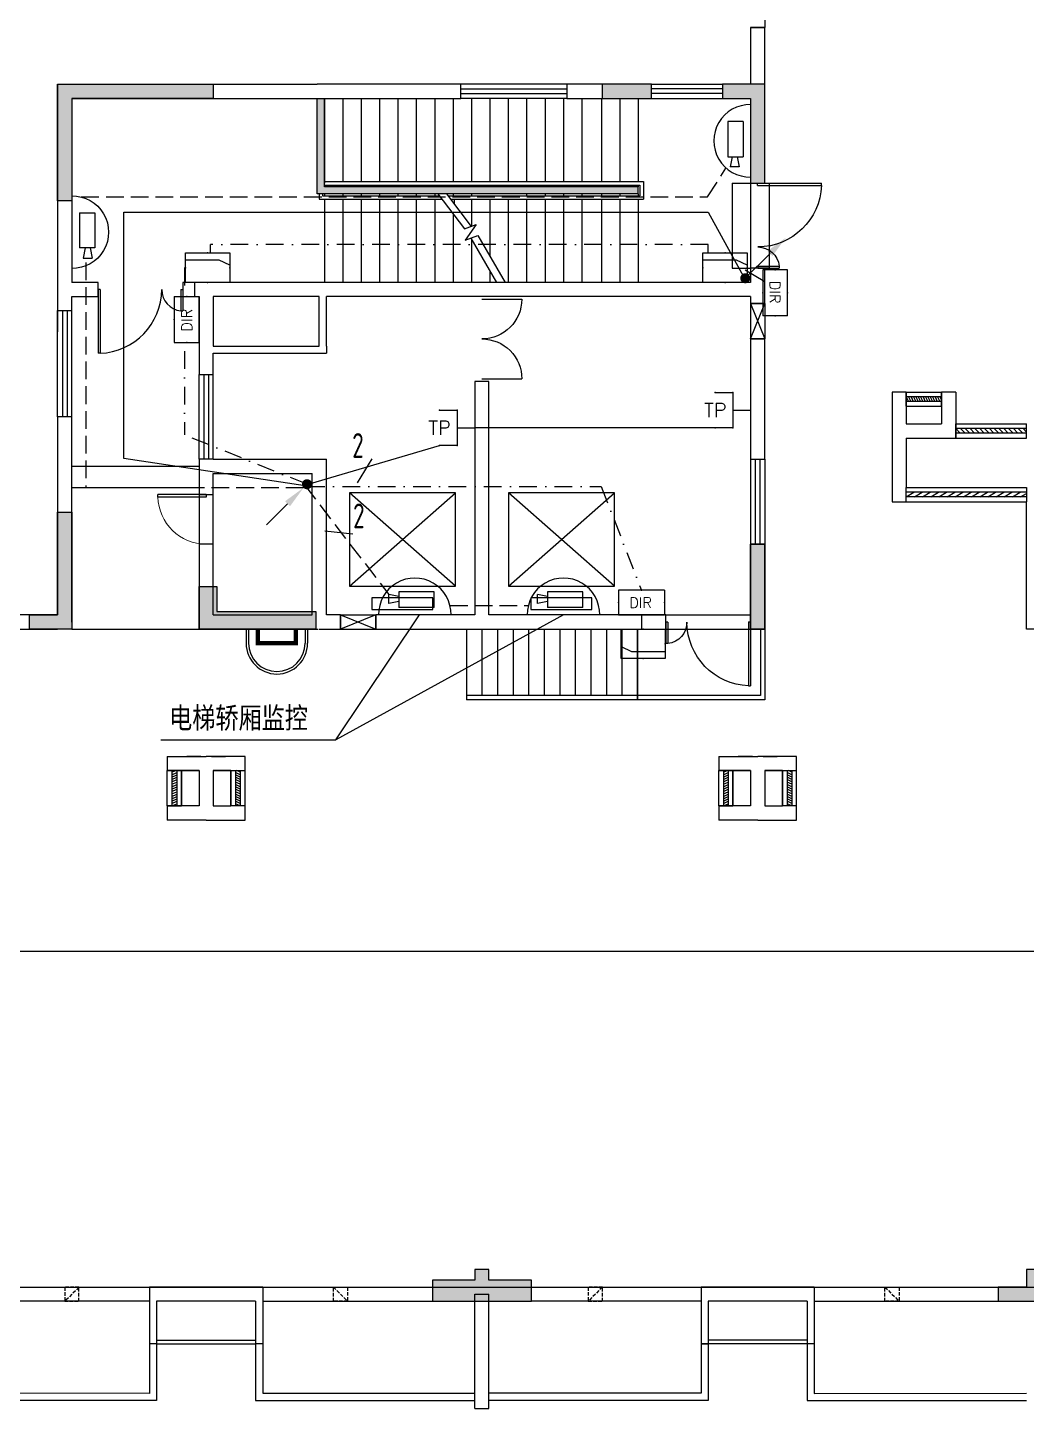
# Model space of a CAD drawing. Extents: x -41969 to 449372, y 65390 to 759577.
# Drawn here: x 383362 to 397487, y 709019 to 728532 of the extents above; entities that cross this region are included whole.
import ezdxf
from ezdxf.enums import TextEntityAlignment as Align

# ---------------------------------------------------------------- set-up
doc = ezdxf.new("R2010")
doc.units = 0
doc.header["$LTSCALE"] = 1000
doc.header["$MEASUREMENT"] = 0
doc.linetypes.add('DASH', pattern=[0.35, 0.25, -0.1])
doc.linetypes.add('DASHDOT', pattern=[1, 0.5, -0.25, 0, -0.25])
for name, color, linetype in [('0-电气文字', 6, 'Continuous'), ('DIM-照明', 3, 'Continuous'), ('ELEVATOR', 1, 'Continuous'), ('EQUIP-通讯', 241, 'Continuous'), ('jg新结构柱', 9, 'Continuous'), ('jz', 7, 'Continuous'), ('LWIRE', 4, 'Continuous'), ('PUB_HATCH', 8, 'Continuous'), ('STAIR', 2, 'Continuous'), ('TEL_TEXT', 7, 'Continuous'), ('WALL', 7, 'Continuous'), ('WINDOW', 2, 'Continuous'), ('WINDOW_GROUND', 21, 'Continuous'), ('WINDOW_TEXT', 7, 'Continuous'), ('WIRE-照明', 120, 'Continuous'), ('安保设备SA', 241, 'Continuous'), ('结构柱', 8, 'Continuous')]:
    doc.layers.add(name, color=color, linetype=linetype)
doc.styles.add('-宋体', font='', dxfattribs={"width": 1.3})
doc.styles.add('_TEL_DIM', font='SIMPLEX', dxfattribs={"width": 0.8, "height": 3.5, "bigfont": 'HZTXT'})
doc.styles.add('SIMPLEX', font='SIMPLEX.SHX')
doc.styles.get("Standard").update_dxf_attribs({"font": 'gbenor.shx', "bigfont": 'gbcbig.shx'})
doc.styles.get('-宋体').set_extended_font_data('NSimSun')

# ---------------------------------------------------------------- blocks, each defined once
blk = doc.blocks.new('_lift')
at = {"color": 9}
for p, q in [((0.288, 0.5), (-0.288, 0.5)), ((-0.288, 0.5), (-0.288, 0.4)), ((0.288, 0.4), (0.288, 0.5)), ((-0.288, 0.4), (0.288, 0.4)), ((0.5, 0.3), (-0.5, 0.3)), ((0.5, 0.3), (-0.5, -0.5)), ((-0.5, 0.3), (0.5, -0.5)), ((-0.5, 0.3), (-0.5, -0.5)), ((0.5, -0.5), (0.5, 0.3)), ((-0.5, -0.5), (0.5, -0.5))]:
    blk.add_line(p, q, dxfattribs=at)
blk = doc.blocks.new('$DorLib2D$00000225')
at = {"color": 0}
for p, q in [((0.475, -0.001), (0.475, 0.752)), ((0.475, 0.752), (0.5, 0.752)), ((0.5, -0.001), (0.5, 0.752)), ((-0.5, 0), (-0.5, 0.252)), ((-0.475, 0.252), (-0.5, 0.252)), ((-0.475, 0), (-0.475, 0.252)), ((-0.475, 0), (-0.5, 0)), ((0.475, -0.001), (0.5, -0.001))]:
    blk.add_line(p, q, dxfattribs=at)
for centre, radius, start, end in [((0.505, -0.002), 0.755, 92.2493, 179.7238), ((-0.501, 0.003), 0.251, 359.7899, 84.0974)]:
    blk.add_arc(centre, radius, start, end, dxfattribs=at)
blk = doc.blocks.new('$DorLib2D$00000001')
for p, q in [((0.45, 0.975), (0.5, 0.975)), ((0.45, 0), (0.45, 0.975)), ((0.5, 0), (0.5, 0.975)), ((0.5, 0), (0.45, 0))]:
    blk.add_line(p, q)
at = {"lineweight": 13}
blk.add_arc((0.475, 0), 0.975, 91.4693, 180, dxfattribs=at)
blk = doc.blocks.new('$WINLIB2D$00000039')
at = {"color": 0}
for points in [[(-0.5, 0.5), (-0.5, -0.5)], [(0.5, 0.5), (-0.5, 0.5)], [(0.5, -0.5), (0.5, 0.5)], [(-0.5, 0.167), (0.5, 0.167)], [(-0.384, -0.167), (-0.448, 0.167)], [(-0.316, -0.167), (-0.38, 0.167)], [(-0.248, -0.167), (-0.312, 0.167)], [(-0.18, -0.167), (-0.244, 0.167)], [(-0.112, -0.167), (-0.176, 0.167)], [(-0.044, -0.167), (-0.108, 0.167)], [(0.024, -0.167), (-0.04, 0.167)], [(0.092, -0.167), (0.028, 0.167)], [(0.16, -0.167), (0.096, 0.167)], [(0.228, -0.167), (0.164, 0.167)], [(0.296, -0.167), (0.232, 0.167)], [(0.364, -0.167), (0.3, 0.167)], [(0.432, -0.167), (0.368, 0.167)], [(0.5, -0.167), (0.436, 0.167)], [(-0.452, -0.167), (-0.5, 0.084)], [(-0.5, -0.167), (0.5, -0.167)], [(0.5, -0.5), (-0.5, -0.5)]]:
    blk.add_lwpolyline(points, dxfattribs=at)
blk = doc.blocks.new('_wblk')
for p, q in [((-0.5, 0.5), (0.5, 0.5)), ((0.5, 0.167), (-0.5, 0.167)), ((0.5, -0.167), (-0.5, -0.167)), ((-0.5, -0.5), (0.5, -0.5))]:
    blk.add_line(p, q)
at = {"layer": 'WINDOW_TEXT', "style": 'SIMPLEX', "flags": 9}
blk.add_attdef('A', text='', height=1, dxfattribs=at).set_placement((0, 1.5), align=Align.MIDDLE)
blk = doc.blocks.new('_dblk1')
for p, q in [((-0.47, 0), (-0.47, -0.47)), ((0.47, 0), (0.47, -0.47))]:
    blk.add_line(p, q)
for centre, start, end in [((-0.47, 0), 270, 0), ((0.47, 0), 180, 270)]:
    blk.add_arc(centre, 0.47, start, end)
at = {"layer": 'WINDOW_TEXT', "style": 'SIMPLEX', "flags": 9}
blk.add_attdef('A', text='', height=1, dxfattribs=at).set_placement((0, 1.5), align=Align.MIDDLE)
blk = doc.blocks.new('A$C59FF3FA0')
at = {"layer": '安保设备SA'}
for p, q in [((0, 724), (1426, 724)), ((334, 575), (334, 273)), ((334, 575), (1024, 575)), ((1024, 273), (1024, 575)), ((334, 273), (1024, 273)), ((1024, 461), (1224, 500)), ((1024, 361), (1224, 322)), ((1224, 500), (1224, 322))]:
    blk.add_line(p, q, dxfattribs=at)
blk.add_ellipse((713, 713), major_axis=(-713, 11), ratio=1, start_param=0.00047, end_param=3.17192, dxfattribs=at)
blk = doc.blocks.new('$equip$00001889')
for p, q in [((-0.65, 0.35), (-0.65, -0.35)), ((0.65, 0.35), (-0.65, 0.35)), ((0.65, 0.35), (0.65, -0.35)), ((-0.65, -0.35), (0.65, -0.35))]:
    blk.add_line(p, q)
for p in [(-0.65, 0), (0, 0.35), (0.65, 0), (0, -0.35)]:
    blk.add_point(p)
at = {"color": 7, "style": '_TEL_DIM'}
blk.add_attdef('$TEXT$', text='', height=0.3, dxfattribs=at).set_placement((-0.02, -0.003), align=Align.MIDDLE_CENTER)
at = {"color": 7, "style": '_TEL_DIM', "flags": 1}
blk.add_attdef('A', text='', height=0.00002, dxfattribs=at).set_placement((0, 0), align=Align.MIDDLE_CENTER)
blk = doc.blocks.new('$equip$00001867')
for p, q in [((-0.5, 0.499), (-0.5, 0.999)), ((0.5, 0.999), (0.5, 0.499)), ((0.5, 0.499), (-0.5, 0.499)), ((0, 0.5), (0, 0))]:
    blk.add_line(p, q)
for p in [(-0.5, 0.999), (0.5, 0.999), (-0.5, 0.499), (0.5, 0.499), (0, 0)]:
    blk.add_point(p)
at = {"color": 7, "style": '_TEL_DIM'}
blk.add_attdef('$TEXT$', text='', height=0.4, dxfattribs=at).set_placement((0, 0.999), align=Align.MIDDLE_CENTER)
at = {"color": 7, "style": '_TEL_DIM', "flags": 1}
blk.add_attdef('A', text='', height=0.00002, dxfattribs=at).set_placement((0, 0), align=Align.MIDDLE_CENTER)
blk = doc.blocks.new('$TelecSys$00000095')
blk.add_line((0.4, 0.4), (-0.4, -0.4))
at = {"width": 0.8}
blk.add_attdef('N', text='', height=1, dxfattribs=at).set_placement((-0.017, 1.056), align=Align.MIDDLE)
blk = doc.blocks.new('$TelecSys$00000079')
for p, q in [((0.7, 0.7), (0, 0)), ((0.104, 0.104), (0.104, 0.104)), ((-0.104, -0.104), (-0.104, -0.104))]:
    blk.add_line(p, q)
at = {"const_width": 0.142}
blk.add_lwpolyline([(-0.071, 0, 1), (0.071, 0, 1)], format="xyb", close=True, dxfattribs=at)
blk.add_solid([(0.63, 0.77), (0.77, 0.63), (1.15, 1.15)])
at = {"width": 0.8, "flags": 9}
blk.add_attdef('A', (0, 0), '', height=0.00002, dxfattribs=at)
blk = doc.blocks.new('$TelecSys$00000081')
for p, q in [((0.104, 0.104), (0.104, 0.104)), ((-0.104, -0.104), (-0.104, -0.104)), ((-1.15, -1.15), (-0.55, -0.55))]:
    blk.add_line(p, q)
at = {"const_width": 0.142}
blk.add_lwpolyline([(0.071, 0, 1), (-0.071, 0, 1)], format="xyb", close=True, dxfattribs=at)
blk.add_solid([(-0.62, -0.48), (-0.48, -0.62), (-0.1, -0.1)])
at = {"width": 0.8, "flags": 9}
blk.add_attdef('A', (0, 0), '', height=0.00002, rotation=180, dxfattribs=at)
blk = doc.blocks.new('$equip$00001876')
at = {"color": 0, "linetype": 'Continuous'}
blk.add_lwpolyline([(-0.625, 0.415), (0.625, 0.415), (0.625, -0.415), (-0.625, -0.415)], close=True, dxfattribs=at)
blk.add_lwpolyline([(0.625, 0.075), (0.325, 0.215), (-0.625, 0.215)], dxfattribs=at)
for p in [(0, 0.415), (-0.625, 0), (0.625, 0), (0, -0.415)]:
    blk.add_point(p)
at = {"layer": 'TEL_TEXT', "style": '_TEL_DIM', "flags": 1}
blk.add_attdef('A', text='', height=0.00002, dxfattribs=at).set_placement((0, 0), align=Align.MIDDLE_CENTER)

msp = doc.modelspace()

# ---------------------------------------------------------------- hatches: boundary and pattern name
at = {"layer": 'jg新结构柱'}
h = msp.add_hatch(color=256, dxfattribs=at)
h.paths.add_polyline_path([(385786.9, 720032.2), (385786.9, 720632.2), (386036.9, 720632.2), (386036.9, 720282.2), (387436.9, 720282.2), (387436.9, 720032.2)])
h.paths.add_polyline_path([(393786.9, 720032.2), (393586.9, 720032.2), (393586.9, 720232.2), (393586.9, 721232.2), (393786.9, 721232.2)])
h.paths.add_polyline_path([(383786.9, 727732.2), (385986.9, 727732.2), (385986.9, 727532.2), (383986.9, 727532.2), (383986.9, 726082.2), (383786.9, 726082.2)])
h.paths.add_polyline_path([(383986.9, 720032.6), (383386.9, 720032.6), (383386.9, 720232.6), (383786.9, 720232.6), (383786.9, 721682.6), (383986.9, 721682.6)])
h.paths.add_polyline_path([(393186.8, 727732.2), (393186.8, 727532.2), (393586.8, 727532.2), (393586.8, 726332.2), (393786.8, 726332.2), (393786.8, 727732.2)])
h.paths.add_polyline_path([(392186.9, 727532.2), (392186.9, 727732.2), (391486.9, 727732.2), (391486.9, 727532.2)])
msp.add_hatch(color=256, dxfattribs=at).paths.add_polyline_path([(393786.9, 721232.2), (393586.9, 721232.2), (393586.9, 720232.2), (393586.9, 720232.2), (393586.9, 720032.2), (393786.9, 720032.2)])
h = msp.add_hatch(color=256, dxfattribs=at)
h.paths.add_polyline_path([(404486.9, 711232.2), (404686.9, 711232.2), (404686.9, 711432.2), (404686.9, 712882.2), (404486.9, 712882.2)])
h.paths.add_polyline_path([(401586.9, 710982.2), (401386.9, 710982.2), (401386.9, 710732.2), (400986.9, 710732.2), (400986.9, 710532.2), (401986.9, 710532.2), (401986.9, 710732.2), (401586.9, 710732.2)])
h.paths.add_polyline_path([(397686.9, 710982.2), (397486.9, 710982.2), (397486.9, 710732.2), (397086.9, 710732.2), (397086.9, 710532.2), (398086.9, 710532.2), (398086.9, 710732.2), (397686.9, 710732.2)])
h.paths.add_polyline_path([(389886.9, 710982.2), (389686.9, 710982.2), (389686.9, 710832.2), (389086.9, 710832.2), (389086.9, 710532.2), (390486.9, 710532.2), (390486.9, 710832.2), (389886.9, 710832.2)])
at = {"layer": 'PUB_HATCH'}
for points in [[(387459.1, 726182.2), (387559.1, 726282.2), (387559.1, 727532.2), (387459.1, 727532.2)], [(391996.6, 726282.2), (387559.1, 726282.2), (387459.1, 726182.2), (391996.6, 726182.2)]]:
    msp.add_hatch(color=256, dxfattribs=at).paths.add_polyline_path(points)

# ---------------------------------------------------------------- linework, layer by layer
at = {"layer": '0-电气文字', "linetype": 'Continuous'}
for p, q in [((387722.6, 718466.9), (388902.9, 720232.2)), ((390940.2, 720232.2), (387722.6, 718466.9)), ((385248.3, 718466.9), (387722.6, 718466.9))]:
    msp.add_line(p, q, dxfattribs=at)
at = {"layer": 'jg新结构柱'}
for p, q in [((392186.9, 727532.2), (392186.9, 727732.2)), ((393186.8, 727732.2), (393186.8, 727532.2))]:
    msp.add_line(p, q, dxfattribs=at)
for points in [[(383786.9, 727732.2), (385986.9, 727732.2), (385986.9, 727532.2), (383986.9, 727532.2), (383986.9, 726082.2), (383786.9, 726082.2)], [(383986.9, 720032.6), (383386.9, 720032.6), (383386.9, 720232.6), (383786.9, 720232.6), (383786.9, 721682.6), (383986.9, 721682.6)], [(393786.9, 720032.2), (393586.9, 720032.2), (393586.9, 720232.2), (393586.9, 720232.2), (393586.9, 721232.2), (393786.9, 721232.2)], [(385786.9, 720032.2), (385786.9, 720632.2), (386036.9, 720632.2), (386036.9, 720282.2), (387436.9, 720282.2), (387436.9, 720032.2)], [(389886.9, 710982.2), (389686.9, 710982.2), (389686.9, 710832.2), (389086.9, 710832.2), (389086.9, 710532.2), (390486.9, 710532.2), (390486.9, 710832.2), (389886.9, 710832.2)], [(397686.9, 710982.2), (397486.9, 710982.2), (397486.9, 710732.2), (397086.9, 710732.2), (397086.9, 710532.2), (398086.9, 710532.2), (398086.9, 710732.2), (397686.9, 710732.2)]]:
    msp.add_lwpolyline(points, close=True, dxfattribs=at)
for points in [[(392186.9, 727732.2), (391486.9, 727732.2), (391486.9, 727532.2), (392186.9, 727532.2)], [(393186.8, 727532.2), (393586.8, 727532.2), (393586.8, 726332.2), (393786.8, 726332.2), (393786.8, 727732.2), (393186.8, 727732.2)]]:
    msp.add_lwpolyline(points, dxfattribs=at)
at = {"layer": 'jz'}
for p, q in [((386451.9, 720032.2), (386451.9, 719832.2)), ((386486.9, 720032.2), (386486.9, 719832.2)), ((387286.9, 720032.2), (387286.9, 719832.2)), ((387321.9, 720032.2), (387321.9, 719832.2)), ((393786.9, 720032.2), (393786.9, 719032.2))]:
    msp.add_line(p, q, dxfattribs=at)
at = {"layer": 'jz', "const_width": 60}
msp.add_lwpolyline([(387156.9, 720032.2), (387156.9, 719832.2), (386616.9, 719832.2), (386616.9, 720032.2)], dxfattribs=at)
at = {"layer": 'jz'}
for radius in [435, 400]:
    msp.add_arc((386886.9, 719832.2), radius, 180, 0, dxfattribs=at)
at = {"layer": 'STAIR'}
for p, q in [((387559.1, 727532.2), (387559.1, 726332.2)), ((387819.1, 727532.2), (387819.1, 726357.2)), ((388079.1, 727532.2), (388079.1, 726357.2)), ((388339.1, 727532.2), (388339.1, 726357.2)), ((388599.1, 727532.2), (388599.1, 726357.2)), ((388859.1, 727532.2), (388859.1, 726357.2)), ((389119.1, 727532.2), (389119.1, 726357.2)), ((389379.1, 727532.2), (389379.1, 726357.2)), ((389639.1, 727532.2), (389639.1, 726357.2)), ((389899.1, 727532.2), (389899.3, 726356.2)), ((390159.1, 727532.2), (390159.1, 726357.2)), ((390419.1, 727532.2), (390419.1, 726357.2)), ((390679.1, 727532.2), (390679.1, 726357.2)), ((390939.1, 727532.2), (390939.1, 726357.2)), ((391199.1, 727532.2), (391199.1, 726357.2)), ((391476.6, 727532.2), (391476.6, 726357.2)), ((391736.6, 727532.2), (391736.6, 726357.2)), ((391996.6, 727532.2), (391996.6, 726357.2)), ((387559.1, 726357.2), (392071.6, 726357.2)), ((387559.1, 726307.2), (392021.6, 726307.2)), ((387559.1, 726307.2), (387559.1, 726282.2)), ((387819.1, 726307.2), (387819.1, 726282.2)), ((388079.1, 726382.2), (388079.1, 726357.2)), ((388079.1, 726307.2), (388079.1, 726282.2)), ((388339.1, 726382.2), (388339.1, 726357.2)), ((388339.1, 726307.2), (388339.1, 726282.2)), ((388599.1, 726382.2), (388599.1, 726357.2)), ((388599.1, 726307.2), (388599.1, 726282.2)), ((388859.1, 726382.2), (388859.1, 726357.2)), ((388859.1, 726307.2), (388859.1, 726282.2)), ((389119.1, 726382.2), (389119.1, 726357.2)), ((389119.1, 726307.2), (389119.1, 726282.2)), ((389379.1, 726382.2), (389379.1, 726357.2)), ((389379.1, 726307.2), (389379.1, 726282.2)), ((389639.1, 726382.2), (389639.1, 726357.2)), ((389639.1, 726307.2), (389639.1, 726282.2)), ((390419.1, 726382.2), (390419.1, 726357.2)), ((390419.1, 726307.2), (390419.1, 726282.2)), ((390679.1, 726382.2), (390679.1, 726357.2)), ((390679.1, 726307.2), (390679.1, 726282.2)), ((390939.1, 726382.2), (390939.1, 726357.2)), ((390939.1, 726307.2), (390939.1, 726282.2)), ((391199.1, 726382.2), (391199.1, 726357.2)), ((391199.1, 726307.2), (391199.1, 726282.2)), ((391476.6, 726382.2), (391476.6, 726357.2)), ((391476.6, 726307.2), (391476.6, 726282.2)), ((391736.6, 726382.2), (391736.6, 726357.2)), ((391736.6, 726307.2), (391736.6, 726282.2)), ((391996.6, 726307.2), (391996.6, 726282.2)), ((391996.6, 726307.2), (391996.6, 726282.2)), ((392021.6, 726307.2), (392021.6, 726157.2)), ((392071.6, 726357.2), (392071.6, 726107.2)), ((387484.1, 726182.2), (387484.1, 726107.2)), ((387484.1, 726107.2), (389219.6, 726107.2)), ((387534.1, 726182.2), (387534.1, 726157.2)), ((387534.1, 726157.2), (389184.9, 726157.2)), ((387559.1, 726182.2), (387559.1, 726157.2)), ((387559.1, 726107.2), (387559.1, 724932.2)), ((391996.6, 726282.2), (387576.6, 726282.2)), ((391996.6, 726182.2), (387576.6, 726182.2)), ((387819.1, 726182.2), (387819.1, 726157.2)), ((387819.1, 726107.2), (387819.1, 724932.2)), ((388079.1, 726182.2), (388079.1, 726157.2)), ((388079.1, 726107.2), (388079.1, 724932.2)), ((388339.1, 726182.2), (388339.1, 726157.2)), ((388339.1, 726107.2), (388339.1, 724932.2)), ((388599.1, 726182.2), (388599.1, 726157.2)), ((388599.1, 726107.2), (388599.1, 724932.2)), ((388859.1, 726182.2), (388859.1, 726157.2)), ((388859.1, 726107.2), (388859.1, 724932.2)), ((389119.1, 726182.2), (389119.1, 726157.2)), ((389119.1, 726107.2), (389119.1, 724932.2)), ((389162.3, 726182.2), (389539.2, 725688.5)), ((389284, 726182.2), (389636.7, 725723.5)), ((389306.6, 726157.2), (392021.6, 726157.2)), ((389341.2, 726107.2), (392071.6, 726107.2)), ((389379.1, 726182.2), (389379.1, 726157.2)), ((389396.6, 726107.2), (389396.6, 726044.9)), ((389639.1, 726182.2), (389639.1, 726157.2)), ((389639.1, 726107.2), (389639.1, 725724.4)), ((389899.1, 726107.2), (389899.1, 725300.8)), ((390159.1, 726107.2), (390159.1, 724932.2)), ((390419.1, 726182.2), (390419.1, 726157.2)), ((390419.1, 726107.2), (390419.1, 724932.2)), ((390679.1, 726182.2), (390679.1, 726157.2)), ((390679.1, 726107.2), (390679.1, 724932.2)), ((390939.1, 726182.2), (390939.1, 726157.2)), ((390939.1, 726107.2), (390939.1, 724932.2)), ((391199.1, 726182.2), (391199.1, 726157.2)), ((391199.1, 726107.2), (391199.1, 724932.2)), ((391476.6, 726182.2), (391476.6, 726157.2)), ((391476.6, 726107.2), (391476.6, 724932.2)), ((391736.6, 726182.2), (391736.6, 726157.2)), ((391736.6, 726107.2), (391736.6, 724932.2)), ((391996.6, 726182.2), (391996.6, 726282.2)), ((391996.6, 726182.2), (391996.6, 726282.2)), ((391996.6, 726182.2), (391996.6, 726157.2)), ((391996.6, 726182.2), (391996.6, 726157.2)), ((391996.6, 726182.2), (391996.6, 726157.2)), ((391996.6, 726107.2), (391996.6, 724932.2)), ((389379.1, 725898.2), (389379.1, 724932.2)), ((389539.2, 725688.5), (389707.2, 725748.8)), ((389707.2, 725748.8), (389551.9, 725529.2)), ((389551.9, 725529.2), (389727.7, 725592.2)), ((389630.2, 725557.3), (389994.3, 724932.2)), ((389639.1, 725544.4), (389639.1, 724932.2)), ((389727.7, 725592.2), (390116, 724932.2)), ((389899.1, 725095.6), (389899.1, 724932.2)), ((383986.9, 722332.2), (385786.9, 722332.2)), ((383986.9, 722032.2), (385786.9, 722032.2)), ((383986.8, 720032.2), (385786.8, 720032.2)), ((391986.9, 719032.2), (391986.9, 720032.2)), ((393786.9, 719032.2), (389566.8, 719032.2))]:
    msp.add_line(p, q, dxfattribs=at)
for points in [[(393786.9, 720032.2), (393786.9, 719032.2), (389566.8, 719032.2)], [(393726.9, 720032.2), (393726.9, 719092.2), (389566.8, 719092.2)], [(389566.8, 720032.2), (389566.8, 719032.2)], [(389786.9, 720032.2), (389786.9, 719092.2)], [(390006.9, 720032.2), (390006.9, 719092.2)], [(390006.9, 720032.2), (390006.9, 719092.2)], [(390226.9, 720032.2), (390226.9, 719092.2)], [(390446.9, 720032.2), (390446.9, 719092.2)], [(390666.9, 720032.2), (390666.9, 719092.2)], [(390886.9, 720032.2), (390886.9, 719092.2)], [(391106.9, 720032.2), (391106.9, 719092.2)], [(391326.9, 720032.2), (391326.9, 719092.2)], [(391546.9, 720032.2), (391546.9, 719092.2)], [(391766.9, 720032.2), (391766.9, 719092.2)], [(391986.9, 720032.2), (391986.9, 719032.2)]]:
    msp.add_lwpolyline(points, dxfattribs=at)
at = {"layer": 'WALL'}
for p, q in [((393786.9, 728532.2), (393586.9, 728532.2)), ((393586.9, 728532.2), (393586.9, 727732.2)), ((393786.9, 727632.2), (393786.9, 728532.2)), ((383786.9, 727732.2), (383786.9, 724832.2)), ((383786.9, 727732.2), (387459.1, 727732.2)), ((389486.9, 727732.2), (387459.1, 727732.2)), ((389486.9, 727532.2), (389486.9, 727732.2)), ((392186.9, 727732.2), (390986.9, 727732.2)), ((390986.9, 727732.2), (390986.9, 727532.2)), ((392186.9, 727532.2), (392186.9, 727732.2)), ((393586.9, 727732.2), (393186.9, 727732.2)), ((393186.9, 727732.2), (393186.9, 727532.2)), ((383986.9, 727532.2), (383986.9, 724932.2)), ((383986.9, 727532.2), (387459.1, 727532.2)), ((387459.1, 726182.2), (387459.1, 727532.2)), ((387459.1, 727532.2), (389486.9, 727532.2)), ((387559.1, 726282.2), (387559.1, 727532.2)), ((390986.9, 727532.2), (392186.9, 727532.2)), ((393186.9, 727532.2), (393586.9, 727532.2)), ((393586.9, 727532.2), (393586.9, 726332.2)), ((393786.9, 726332.2), (393786.9, 727632.2)), ((393586.9, 726332.2), (393786.9, 726332.2)), ((391996.6, 726182.2), (387459.1, 726182.2)), ((391996.6, 726282.2), (387559.1, 726282.2)), ((391996.6, 726182.2), (391996.6, 726282.2)), ((393786.9, 725132.2), (393586.9, 725132.2)), ((393586.9, 725132.2), (393586.9, 724932.2)), ((393786.9, 724832.2), (393786.9, 725132.2)), ((384358.8, 724932.2), (383986.9, 724932.2)), ((384358.8, 724732.2), (384358.8, 724932.2)), ((385886.9, 724932.2), (385558.8, 724932.2)), ((385558.8, 724932.2), (385558.8, 724732.2)), ((387486.8, 724932.2), (385886.9, 724932.2)), ((389786.8, 724932.2), (387486.8, 724932.2)), ((393586.9, 724932.2), (389786.8, 724932.2)), ((383786.9, 724832.2), (383786.9, 724532.2)), ((383986.9, 724732.2), (384358.8, 724732.2)), ((383986.9, 724532.2), (383986.9, 724732.2)), ((385558.8, 724732.2), (385786.9, 724732.2)), ((385786.9, 724732.2), (385786.9, 723982.2)), ((385986.9, 724732.2), (385986.9, 724032.2)), ((387486.8, 724732.2), (385986.9, 724732.2)), ((387486.8, 724032.2), (387486.8, 724732.2)), ((389686.9, 724732.2), (387586.8, 724732.2)), ((387586.8, 724032.2), (387586.8, 724732.2)), ((389886.9, 724732.2), (389686.9, 724732.2)), ((393586.9, 724732.2), (389886.9, 724732.2)), ((393586.9, 724732.2), (393586.9, 724631.7)), ((393786.9, 724631.7), (393786.9, 724832.2)), ((383786.9, 724532.2), (383986.9, 724532.2)), ((393586.9, 724631.7), (393786.9, 724631.7)), ((385786.9, 723982.2), (385786.9, 723632.2)), ((385986.9, 724032.2), (387486.8, 724032.2)), ((387586.8, 724032.2), (387586.8, 724032.2)), ((387586.8, 724032.2), (387586.8, 723932.2)), ((393586.9, 724131.7), (393586.9, 722432.2)), ((393786.9, 724131.7), (393586.9, 724131.7)), ((393786.9, 722432.2), (393786.9, 724131.7)), ((385986.9, 723632.2), (385986.9, 723932.2)), ((385986.9, 723932.2), (387486.8, 723932.2)), ((387486.8, 723932.2), (387586.8, 723932.2)), ((385786.9, 723632.2), (385986.9, 723632.2)), ((389886.9, 723532.2), (389686.9, 723532.2)), ((389686.9, 723532.2), (389686.9, 720232.2)), ((389886.9, 720232.2), (389886.9, 723532.2)), ((395786.9, 723382.2), (395586.9, 723382.2)), ((395586.9, 723382.2), (395586.9, 722832.2)), ((395786.9, 723182.2), (395786.9, 723382.2)), ((396486.9, 723382.2), (396286.9, 723382.2)), ((396286.9, 723382.2), (396286.9, 723182.2)), ((396486.9, 723382.2), (396486.9, 722932.2)), ((395786.9, 723182.2), (395786.9, 722932.2)), ((396286.9, 723182.2), (396286.9, 722932.2)), ((383986.9, 723032.2), (383786.9, 723032.2)), ((383786.9, 723032.2), (383786.9, 720232.2)), ((383986.9, 720132.2), (383986.9, 723032.2)), ((395586.9, 722832.2), (395586.9, 721832.2)), ((395786.9, 722932.2), (396286.9, 722932.2)), ((396486.9, 722932.2), (396686.9, 722932.2)), ((396486.9, 722932.2), (396736.9, 722932.2)), ((396486.9, 722732.2), (396486.9, 722932.2)), ((395786.9, 722732.2), (396386.9, 722732.2)), ((395786.9, 722732.2), (395786.9, 722032.2)), ((396386.9, 722732.2), (396486.9, 722732.2)), ((385986.9, 722432.2), (385786.9, 722432.2)), ((385786.9, 722432.2), (385786.9, 722332.2)), ((385986.9, 722432.2), (387586.8, 722432.2)), ((387586.8, 720232.2), (387586.8, 722432.2)), ((393586.9, 722432.2), (393786.9, 722432.2)), ((385786.9, 722332.2), (385786.9, 721932.2)), ((385986.9, 721932.2), (385986.9, 722232.2)), ((385986.9, 722232.2), (387386.8, 722232.2)), ((387386.8, 720232.2), (387386.8, 722232.2)), ((395786.9, 721832.2), (395786.9, 722032.2)), ((385786.9, 721932.2), (385986.9, 721932.2)), ((395586.9, 721832.2), (395786.9, 721832.2)), ((385986.9, 721232.2), (385786.9, 721232.2)), ((385786.9, 721232.2), (385786.9, 720032.2)), ((385986.9, 720232.2), (385986.9, 721232.2)), ((393786.9, 721232.2), (393586.9, 721232.2)), ((393586.9, 721232.2), (393586.9, 720232.2)), ((393786.9, 720032.2), (393786.9, 721232.2)), ((383786.9, 720232.2), (382986.9, 720232.2)), ((383986.9, 720132.2), (383986.9, 720032.6)), ((385986.9, 720232.2), (387386.8, 720232.2)), ((387786.9, 720232.2), (387586.8, 720232.2)), ((387786.9, 720032.2), (387786.9, 720232.2)), ((389686.9, 720232.2), (388286.9, 720232.2)), ((388286.9, 720232.2), (388286.9, 720032.2)), ((392386.9, 720232.2), (389886.9, 720232.2)), ((392386.9, 720032.2), (392386.9, 720232.2)), ((393586.9, 720232.2), (393586.9, 720032.2)), ((382986.9, 720032.2), (383786.9, 720032.2)), ((383786.9, 720032.2), (383786.9, 720032.6)), ((383986.9, 720032.6), (383786.9, 720032.6)), ((385786.9, 720032.2), (387472.2, 720032.2)), ((387486.8, 720032.2), (387786.9, 720032.2)), ((388286.9, 720032.2), (389786.9, 720032.2)), ((389786.9, 720032.2), (392386.9, 720032.2)), ((393586.9, 720032.2), (393786.9, 720032.2)), ((385336.9, 718232.2), (385336.9, 718032.2)), ((385336.9, 718232.2), (385886.9, 718232.2)), ((385611.8, 718232.2), (385611.8, 718232.2)), ((385761.8, 718232.2), (385761.8, 718232.2)), ((385761.8, 718232.2), (385761.8, 718232.2)), ((386436.9, 718232.2), (385886.9, 718232.2)), ((386011.9, 718232.2), (386011.9, 718232.2)), ((386011.9, 718232.2), (386011.9, 718232.2)), ((386161.9, 718232.2), (386161.9, 718232.2)), ((386436.9, 718032.2), (386436.9, 718232.2)), ((393136.9, 718232.2), (393136.9, 718032.2)), ((393136.9, 718232.2), (393686.9, 718232.2)), ((393411.8, 718232.2), (393411.8, 718232.2)), ((393561.8, 718232.2), (393561.8, 718232.2)), ((393561.8, 718232.2), (393561.8, 718232.2)), ((394236.9, 718232.2), (393686.9, 718232.2)), ((393811.9, 718232.2), (393811.9, 718232.2)), ((393811.9, 718232.2), (393811.9, 718232.2)), ((393961.9, 718232.2), (393961.9, 718232.2)), ((394236.9, 718032.2), (394236.9, 718232.2)), ((385336.9, 718032.2), (385536.9, 718032.2)), ((385536.9, 718032.2), (385536.9, 717532.2)), ((385786.8, 718032.2), (385536.9, 718032.2)), ((385536.9, 718032.2), (385561.9, 718032.2)), ((385536.9, 718032.2), (385786.9, 718032.2)), ((385786.8, 718032.2), (385761.8, 718032.2)), ((385786.8, 718032.2), (385761.8, 718032.2)), ((385786.8, 718032.2), (385786.8, 717532.2)), ((385786.8, 718032.2), (385786.8, 717532.2)), ((385786.9, 718032.2), (385786.9, 717532.2)), ((385986.9, 718032.2), (385986.9, 717532.2)), ((385986.9, 718032.2), (386011.9, 718032.2)), ((385986.9, 718032.2), (386011.9, 718032.2)), ((385986.9, 718032.2), (386236.9, 718032.2)), ((385986.9, 718032.2), (385986.9, 717532.2)), ((385986.9, 718032.2), (385986.9, 717532.2)), ((386236.9, 718032.2), (385986.9, 718032.2)), ((386236.9, 718032.2), (386211.9, 718032.2)), ((386236.9, 718032.2), (386236.9, 717532.2)), ((386236.9, 718032.2), (386436.9, 718032.2)), ((393136.9, 718032.2), (393336.9, 718032.2)), ((393336.9, 718032.2), (393336.9, 717532.2)), ((393586.8, 718032.2), (393336.9, 718032.2)), ((393336.9, 718032.2), (393361.9, 718032.2)), ((393336.9, 718032.2), (393586.9, 718032.2)), ((393586.8, 718032.2), (393561.8, 718032.2)), ((393586.8, 718032.2), (393561.8, 718032.2)), ((393586.8, 718032.2), (393586.8, 717532.2)), ((393586.8, 718032.2), (393586.8, 717532.2)), ((393586.9, 718032.2), (393586.9, 717532.2)), ((393786.9, 718032.2), (393786.9, 717532.2)), ((393786.9, 718032.2), (393811.9, 718032.2)), ((393786.9, 718032.2), (393811.9, 718032.2)), ((393786.9, 718032.2), (394036.9, 718032.2)), ((393786.9, 718032.2), (393786.9, 717532.2)), ((393786.9, 718032.2), (393786.9, 717532.2)), ((394036.9, 718032.2), (393786.9, 718032.2)), ((394036.9, 718032.2), (394011.9, 718032.2)), ((394036.9, 718032.2), (394036.9, 717532.2)), ((394036.9, 718032.2), (394236.9, 718032.2)), ((385536.9, 717532.2), (385336.9, 717532.2)), ((385336.9, 717532.2), (385336.9, 717332.2)), ((385786.9, 717532.2), (385536.9, 717532.2)), ((385986.9, 717532.2), (386236.9, 717532.2)), ((386436.9, 717532.2), (386236.9, 717532.2)), ((386436.9, 717332.2), (386436.9, 717532.2)), ((393336.9, 717532.2), (393136.9, 717532.2)), ((393136.9, 717532.2), (393136.9, 717332.2)), ((393586.9, 717532.2), (393336.9, 717532.2)), ((393786.9, 717532.2), (394036.9, 717532.2)), ((394236.9, 717532.2), (394036.9, 717532.2)), ((394236.9, 717332.2), (394236.9, 717532.2)), ((385886.9, 717332.2), (385336.9, 717332.2)), ((385886.9, 717332.2), (386436.9, 717332.2)), ((393686.9, 717332.2), (393136.9, 717332.2)), ((393686.9, 717332.2), (394236.9, 717332.2)), ((385086.9, 710732.2), (385086.9, 709932.2)), ((386686.9, 710732.2), (385086.9, 710732.2)), ((386686.9, 710732.2), (386686.9, 709932.2)), ((392886.9, 710732.2), (392886.9, 709932.2)), ((394486.9, 710732.2), (392886.9, 710732.2)), ((394486.9, 710732.2), (394486.9, 709932.2)), ((385186.9, 710532.2), (385186.9, 709932.2)), ((386586.9, 710532.2), (385186.9, 710532.2)), ((386586.9, 710532.2), (386586.9, 709932.2)), ((389686.9, 709018.9), (389686.9, 710632.2)), ((389686.9, 710632.2), (389886.9, 710632.2)), ((389886.9, 709018.9), (389886.9, 710632.2)), ((392986.9, 710532.2), (392986.9, 709932.2)), ((394386.9, 710532.2), (392986.9, 710532.2)), ((394386.9, 710532.2), (394386.9, 709932.2)), ((385186.9, 709932.2), (385086.9, 709932.2)), ((386686.9, 709932.2), (386586.9, 709932.2)), ((386686.9, 709932.2), (386586.9, 709932.2)), ((386686.9, 709932.2), (386586.9, 709932.2)), ((386686.9, 709932.2), (386686.9, 709932.2)), ((392886.9, 709932.2), (392986.9, 709932.2)), ((392886.9, 709932.2), (392886.9, 709932.2)), ((392886.9, 709932.2), (392986.9, 709932.2)), ((392986.9, 709932.2), (392886.9, 709932.2)), ((394486.9, 709932.2), (394386.9, 709932.2)), ((389686.9, 709018.9), (389886.9, 709018.9))]:
    msp.add_line(p, q, dxfattribs=at)
at = {"layer": 'WALL', "linetype": 'DASH', "ltscale": 0.2}
for p, q in [((384086.8, 710731.8), (383886.8, 710531.8)), ((387686.9, 710732.2), (387886.9, 710532.2)), ((391491.6, 710732.2), (391291.6, 710532.2)), ((395486.9, 710732.2), (395686.9, 710532.2))]:
    msp.add_line(p, q, dxfattribs=at)
at = {"layer": 'WALL'}
for points in [[(385811.8, 718232.2), (385611.8, 718232.2)], [(385811.8, 718232.2), (385611.8, 718232.2)], [(385961.9, 718232.2), (386161.9, 718232.2)], [(385961.9, 718232.2), (386161.9, 718232.2)], [(393611.8, 718232.2), (393411.8, 718232.2)], [(393611.8, 718232.2), (393411.8, 718232.2)], [(393761.9, 718232.2), (393961.9, 718232.2)], [(393761.9, 718232.2), (393961.9, 718232.2)]]:
    msp.add_lwpolyline(points, dxfattribs=at)
at = {"layer": 'WALL', "linetype": 'DASH', "ltscale": 0.2}
for points in [[(384086.8, 710731.8), (383886.8, 710731.8), (383886.8, 710531.8), (384086.8, 710531.8)], [(387686.9, 710732.2), (387886.9, 710732.2), (387886.9, 710532.2), (387686.9, 710532.2)], [(391491.6, 710732.2), (391291.6, 710732.2), (391291.6, 710532.2), (391491.6, 710532.2)], [(395486.9, 710732.2), (395686.9, 710732.2), (395686.9, 710532.2), (395486.9, 710532.2)]]:
    msp.add_lwpolyline(points, close=True, dxfattribs=at)
at = {"layer": 'WALL', "color": 5}
for points in [[(385186.7, 709930.9), (385186.7, 709130.9), (382086.9, 709132.2)], [(385086.7, 709930.9), (385086.7, 709230.9), (382086.9, 709232.2)], [(386586.9, 709932.2), (386586.9, 709132.2), (389686.9, 709132.2)], [(386686.9, 709932.2), (386686.9, 709232.2), (389686.9, 709232.2)], [(392886.9, 709932.2), (392886.9, 709232.2), (389886.9, 709232.2)], [(392986.9, 709932.2), (392986.9, 709132.2), (389886.9, 709132.2)], [(394387, 709930.9), (394387, 709130.9), (397486.9, 709132.2)], [(394487, 709930.9), (394487, 709230.9), (397486.8, 709232.2)]]:
    msp.add_lwpolyline(points, dxfattribs=at)
at = {"layer": 'WINDOW'}
for p, q in [((393786.4, 729032.2), (393786.4, 728532.2)), ((383786.9, 726132.2), (383786.9, 724232.2)), ((393586.9, 724631.7), (393586.9, 724131.7)), ((393586.9, 724631.7), (393786.9, 724131.7)), ((393586.9, 724131.7), (393786.9, 724631.7)), ((393786.9, 724631.7), (393786.9, 724131.7)), ((385786.9, 721932.2), (385786.9, 721232.2)), ((385986.9, 721232.2), (385986.9, 721932.2)), ((387786.9, 720232.2), (388286.9, 720232.2)), ((387786.9, 720232.2), (388286.9, 720032.2)), ((388286.9, 720232.2), (387786.9, 720032.2)), ((392386.9, 720232.2), (393586.9, 720232.2)), ((387786.9, 720032.2), (388286.9, 720032.2)), ((392386.9, 720032.2), (393586.9, 720032.2))]:
    msp.add_line(p, q, dxfattribs=at)
at = {"layer": 'WINDOW', "linetype": 'DASH'}
for p, q in [((393586.9, 728532.2), (393786.9, 728532.2)), ((393786.9, 724631.7), (393586.9, 724631.7)), ((393586.9, 724131.7), (393786.9, 724131.7)), ((387786.9, 720232.2), (387786.9, 720032.2)), ((388286.9, 720032.2), (388286.9, 720232.2))]:
    msp.add_line(p, q, dxfattribs=at)
at = {"layer": 'WINDOW'}
for points in [[(394486.9, 710532.2), (396886.8, 710532.2)], [(385186.9, 709982.2), (386586.9, 709982.2)], [(385186.9, 709932.2), (386586.9, 709932.2)], [(394387, 709982.2), (392986.9, 709982.2)], [(394387, 709932.2), (392986.9, 709932.2)]]:
    msp.add_lwpolyline(points, dxfattribs=at)
at = {"layer": 'WINDOW_GROUND'}
for p, q in [((393326.9, 726332.2), (393586.9, 726332.2)), ((393786.9, 726332.2), (393846.9, 726332.2)), ((393326.9, 725132.2), (393586.9, 725132.2)), ((393846.9, 725132.2), (393786.9, 725132.2))]:
    msp.add_line(p, q, dxfattribs=at)
for points in [[(393326.9, 726332.2), (393326.9, 725132.2)], [(393586.9, 726332.2), (393586.9, 725132.2)], [(393846.9, 726332.2), (393846.9, 725132.2)]]:
    msp.add_lwpolyline(points, dxfattribs=at)
at = {"layer": 'WIRE-照明', "linetype": 'DASH'}
for p, q in [((392979, 726138.7), (393236.8, 726545.8)), ((384120.7, 726138.7), (392979, 726138.7)), ((384186.4, 725213), (384186.4, 722029.2)), ((387263.7, 722029.2), (384186.4, 722029.2)), ((387280.3, 722066.7), (388469.8, 720520.9)), ((389335.3, 720365.5), (390442.8, 720365.5))]:
    msp.add_line(p, q, dxfattribs=at)
at = {"layer": 'WIRE-照明', "linetype": 'Continuous'}
for p, q in [((384721.4, 722444.7), (384721.4, 725923.4)), ((384721.4, 725923.4), (392985, 725923.4)), ((392985, 725923.4), (393488.2, 725017.1)), ((393087.4, 722875.7), (389686.9, 722875.6)), ((387280.3, 722066.7), (389187.4, 722625.6)), ((387285.3, 722057.6), (384721.4, 722444.7))]:
    msp.add_line(p, q, dxfattribs=at)
at = {"layer": 'WIRE-照明', "linetype": 'DASHDOT', "ltscale": 0.5}
for p, q in [((392984.3, 725466.2), (385946.9, 725466.2)), ((385946.9, 725347.2), (385946.9, 725466.2)), ((392984.3, 725347.2), (392984.3, 725466.2)), ((385579.4, 725139.7), (385579.4, 724846.7)), ((385579.4, 723957.9), (385579.4, 722776.5)), ((387313.7, 722079.2), (385579.4, 722776.5)), ((387313.7, 722048.4), (391474.7, 722048.4)), ((391474.7, 722048.4), (392041.7, 720582.2))]:
    msp.add_line(p, q, dxfattribs=at)
at = {"layer": 'WIRE-照明'}
for p, q in [((385594.9, 725139.7), (385579.4, 725139.7)), ((385722.8, 724932.2), (385722.8, 724732.2)), ((393511.4, 725107.2), (393786.9, 724944.2)), ((392041.7, 720232.2), (392041.7, 720032.2))]:
    msp.add_line(p, q, dxfattribs=at)
at = {"layer": '结构柱', "color": 2}
msp.add_line((375086.9, 715482), (404186.9, 715482), dxfattribs=at)
for points in [[(375086.9, 718632.2), (375086.9, 718632.2), (375086.9, 710732.2), (404486.9, 710732.2), (404486.9, 720032.2), (397486.9, 720032.2), (397486.9, 721832.2)], [(385086.9, 710532.2), (382486.9, 710532.2)], [(386686.9, 710532.2), (389086.9, 710532.2)], [(392886.9, 710532.2), (390486.9, 710532.2)], [(394486.9, 710532.2), (397086.9, 710532.2)]]:
    msp.add_lwpolyline(points, dxfattribs=at)

# ---------------------------------------------------------------- block references
at = {"layer": 'DIM-照明'}
ref = msp.add_blockref('$TelecSys$00000095', (388126, 722269.1), dxfattribs=dict(at, xscale=350, yscale=350, zscale=350, rotation=13.50971095650234))
ref.add_attrib('N', '2', dxfattribs={"layer": '0', "color": 7, "height": 350, "width": 0.8}).set_placement((388033.8, 722626.9), align=Align.MIDDLE)
ref = msp.add_blockref('$TelecSys$00000095', (387762.9, 721394.4), dxfattribs=dict(at, xscale=350, yscale=350, zscale=350, rotation=308.9822875461213))
ref.add_attrib('N', '2', dxfattribs={"layer": '0', "color": 7, "height": 350, "width": 0.8}).set_placement((388046.3, 721631.5), align=Align.MIDDLE)
at = {"layer": 'ELEVATOR', "xscale": 1499.999999998138, "yscale": 1649.999999985099, "zscale": 1499.999999998138, "rotation": 179.9999986101454}
for p in [(388662.2, 721132.2), (388662.2, 721132.2), (390910.6, 721132.2), (390910.6, 721132.2)]:
    msp.add_blockref('_lift', p, dxfattribs=at)
at = {"layer": 'EQUIP-通讯', "xscale": 500.0000000000044, "yscale": 500, "zscale": 500}
for p, rotation in [((385907.4, 725139.7), 359.9999924248667), ((393224.7, 725139.7), 359.9999924248667), ((392066.8, 719824.7), 179.9999924248666)]:
    msp.add_blockref('$equip$00001876', p, dxfattribs=dict(at, rotation=rotation))
at = {"layer": 'EQUIP-通讯', "yscale": 500, "zscale": 500}
for p, xscale, rotation in [((393933.1, 724783.6), 500.000000000014, 269.9999864291345), ((385611.9, 724407.2), 500.000000000014, 89.9999864291345), ((392041.7, 720407.2), 499.9999999999999, 359.9999864291371)]:
    msp.add_blockref('$equip$00001889', p, dxfattribs=dict(at, xscale=xscale, rotation=rotation)).add_auto_attribs({'$TEXT$': 'DIR'})
at = {"layer": 'EQUIP-通讯'}
ref = msp.add_blockref('$equip$00001867', (393586.9, 723125.7), dxfattribs=dict(at, xscale=500, yscale=500, zscale=500, rotation=89.99999243773439))
ref.add_attrib('$TEXT$', 'TP', dxfattribs={"layer": '0', "color": 7, "height": 200, "style": '_TEL_DIM'}).set_placement((393087.4, 723125.7), align=Align.MIDDLE_CENTER)
ref = msp.add_blockref('$equip$00001867', (389686.9, 722875.6), dxfattribs=dict(at, xscale=499.9999999999999, yscale=500, zscale=500, rotation=90.00013596605207))
ref.add_attrib('$TEXT$', 'TP', dxfattribs={"layer": '0', "color": 7, "height": 200, "style": '_TEL_DIM'}).set_placement((389187.4, 722875.6), align=Align.MIDDLE_CENTER)
at = {"layer": 'LWIRE', "xscale": 500, "yscale": 500, "zscale": 500}
for name, p in [('$TelecSys$00000079', (393511.4, 724990.1)), ('$TelecSys$00000081', (387313.7, 722079.2))]:
    msp.add_blockref(name, p, dxfattribs=at)
at = {"layer": 'WINDOW'}
for name, p, xscale, yscale, zscale, rotation in [('_wblk', (390236.9, 727632.2), -1499.999999999996, 200, -1500, 4.352070248181406e-05), ('_wblk', (392686.9, 727632.2), 999.9999999999974, -200, 1000, 4.352071141128262e-05), ('$DorLib2D$00000225', (393686.9, 725732.2), -1200, 1200, -1200, 269.999999971033), ('$DorLib2D$00000225', (384958.8, 724832.2), 1200, 1200, 1200, 180.0000000183205), ('_wblk', (383886.9, 723782.2), -1500, 200, -1500, 270.0000015251265), ('_dblk1', (389786.9, 724132.2), -1200.000000000037, 1200, -1200, 90.00014347963081), ('_wblk', (385886.9, 723032.2), 1200.000000000001, -200, 1200, 89.999997200336), ('$WINLIB2D$00000039', (396036.9, 723282.2), -500, -200, -500, 3.377738089227478e-08), ('$WINLIB2D$00000039', (396986.9, 722832.2), -1000, -199.9992838869803, -1000, 1.359100831876958e-07), ('_wblk', (393686.9, 721832.2), 1200, -200, 1200, 269.9999999511693), ('$WINLIB2D$00000039', (396636.9, 721932.2), -1700.000000000005, 199.9976210822351, -1700, 7.802095897346817e-05), ('$DorLib2D$00000001', (385886.9, 721582.2), 700.0000000000001, 700, 700, 90.00000122619542), ('$DorLib2D$00000225', (392986.9, 720132.2), 1199.999999999999, -1200, 1200, 359.9999914376731), ('$WINLIB2D$00000039', (385436.9, 717782.2), -500, -200, -500, 90.0000000392869), ('$WINLIB2D$00000039', (386336.9, 717782.2), -500, 200, -500, 89.99999996521534), ('$WINLIB2D$00000039', (393236.9, 717782.2), -500, -200, -500, 90.00000003466123), ('$WINLIB2D$00000039', (394136.9, 717782.2), -500, 200, -500, 89.99999996521534)]:
    msp.add_blockref(name, p, dxfattribs=dict(at, xscale=xscale, yscale=yscale, zscale=zscale, rotation=rotation))
at = {"layer": '安保设备SA', "yscale": 0.7195327840745449, "zscale": 0.7195327856640003}
for p, xscale, rotation in [((393066.2, 727445.2), 0.7195327877998388, 270.0000057103522), ((384507.5, 726154.5), -0.7195327877998388, 89.99999428964782), ((389350.9, 720752.8), 0.7195327877998388, 180.0000057103523), ((391453.2, 720752.8), 0.7195327877998388, 180.0000057103523)]:
    msp.add_blockref('A$C59FF3FA0', p, dxfattribs=dict(at, xscale=xscale, rotation=rotation))

# ---------------------------------------------------------------- texts
at = {"layer": '0-电气文字', "linetype": 'Continuous', "style": '-宋体', "width": 0.8}
msp.add_text('电梯轿厢监控', height=300, dxfattribs=at).set_placement((385362.9, 718628))

doc.saveas('drawing.dxf')
